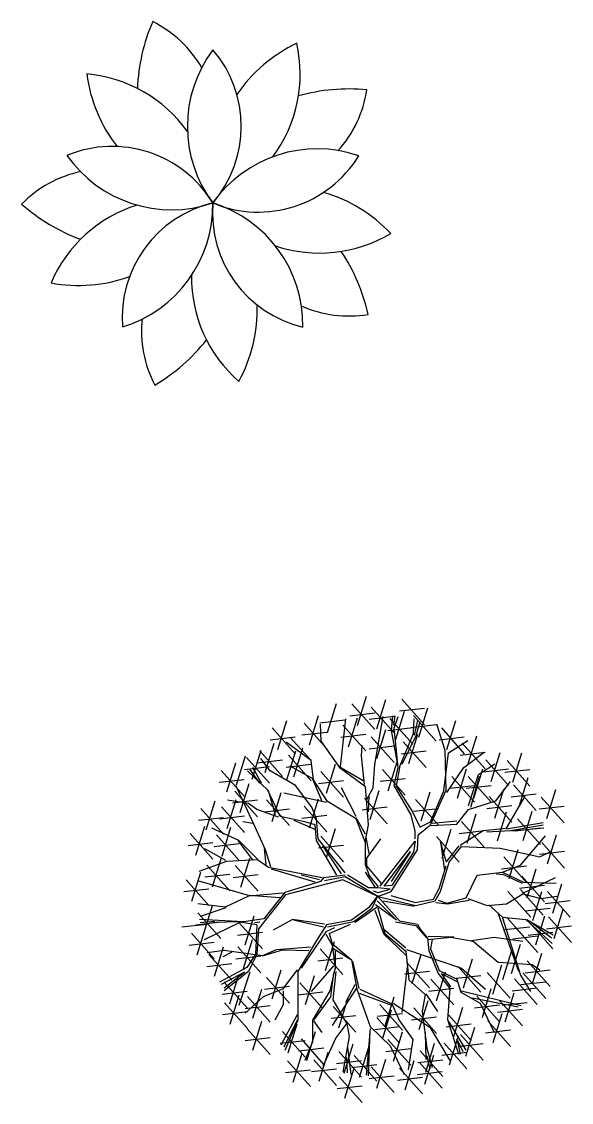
# Model space of a CAD drawing. Header units: metres. Extents: x -13 to 19722, y -15306 to 10704.
# Drawn here: x 19009.952 to 19011.475, y -14751.399 to -14748.403 of the extents above; entities that cross this region are included whole.
import ezdxf

# ---------------------------------------------------------------- set-up
doc = ezdxf.new("R2010")
doc.units = ezdxf.units.M
doc.header["$LTSCALE"] = 35
doc.header["$MEASUREMENT"] = 0
doc.layers.get('0').update_dxf_attribs({"linetype": 'CONTINUOUS'})

# ---------------------------------------------------------------- blocks, each defined once
blk = doc.blocks.new('ARPLS002')
at = {"linetype": 'ByBlock'}
for centre, radius, start, end in [((0.385, 0.1864), 0.518, 138.4994, 159.6403), ((-0.229, 0.2994), 0.3227, 11.7975, 45.5364), ((0.1881, 0.3718), 0.4167, 169.419, 199.782), ((-0.3722, 0.095), 0.3841, 17.4213, 66.8901), ((0.3353, 0.1142), 0.3542, 125.0649, 198.8047), ((-0.1698, 0.2789), 0.3265, 301.3335, 22.5361), ((0.4117, -0.064), 0.4167, 97.419, 127.782), ((-0.0247, 0.3834), 0.3841, 305.4213, 354.8901), ((-0.3177, -0.0753), 0.3265, 13.3335, 94.5361), ((-0.005, 0.3541), 0.3542, 197.0649, 270.8047), ((-0.3555, -0.1253), 0.3227, 83.7975, 117.5364), ((0.2963, -0.3085), 0.518, 66.4994, 87.6403), ((-0.0584, 0.4238), 0.518, 210.4994, 231.6403), ((0.2139, 0.3103), 0.3227, 299.7975, 333.5364), ((0.2122, -0.2836), 0.3542, 53.0649, 126.8047), ((-0.2053, -0.3247), 0.3841, 89.4213, 138.8901), ((-0.0266, -0.3254), 0.3265, 85.3335, 166.5361), ((-0.3383, 0.1047), 0.3542, 269.0649, 342.8047), ((-0.2041, -0.2894), 0.3542, 341.0649, 54.8047), ((0.2128, 0.2477), 0.3265, 229.3335, 310.5361), ((0.3013, -0.1258), 0.3265, 157.3335, 238.5361), ((-0.2954, 0.2938), 0.4167, 241.419, 271.782), ((0.0663, -0.4114), 0.4167, 25.419, 55.782), ((0.2453, -0.2956), 0.3841, 161.4213, 210.8901), ((0.357, 0.142), 0.3841, 233.4213, 282.8901), ((-0.2019, -0.3771), 0.518, 354.4994, 15.6403), ((0.0093, -0.3768), 0.3227, 155.7975, 189.5364), ((-0.3707, -0.1902), 0.4167, 313.419, 343.782), ((-0.4211, 0.0755), 0.518, 282.4994, 303.6403), ((0.3613, -0.1076), 0.3227, 227.7975, 261.5364)]:
    blk.add_arc(centre, radius, start, end, dxfattribs=at)
blk = doc.blocks.new('ARPLS027')
at = {"linetype": 'ByBlock'}
for p, q in [((-0.0928, 0.5485), (-0.0849, 0.4792)), ((0.0053, 0.5422), (0.0132, 0.473)), ((-0.1103, 0.5216), (-0.1814, 0.4583)), ((-0.1431, 0.5275), (-0.1351, 0.4583)), ((0.0381, 0.5362), (-0.0331, 0.473)), ((-0.0216, 0.5208), (0.059, 0.4959)), ((0.166, 0.5252), (0.0948, 0.4619)), ((0.1062, 0.5097), (0.1869, 0.4848)), ((0.1331, 0.5311), (0.1411, 0.4619)), ((-0.17, 0.5061), (-0.0894, 0.4812)), ((-0.0807, 0.3877), (-0.1282, 0.4864)), ((-0.054, 0.5034), (-0.1251, 0.4401)), ((-0.1137, 0.4879), (-0.0331, 0.463)), ((-0.0807, 0.4542), (-0.0873, 0.497)), ((-0.0868, 0.5093), (-0.0788, 0.4401)), ((-0.0807, 0.497), (-0.0767, 0.4564)), ((-0.0785, 0.3767), (-0.0723, 0.4992)), ((-0.0401, 0.4264), (-0.0635, 0.497)), ((-0.0379, 0.4283), (-0.0291, 0.5036)), ((-0.0057, 0.3639), (0.0352, 0.5036)), ((0.0456, 0.4844), (0.0535, 0.4152)), ((0.0889, 0.4242), (0.0608, 0.5014)), ((0.0911, 0.4264), (0.1233, 0.4842)), ((0.2357, 0.4959), (0.1645, 0.4327)), ((0.176, 0.4805), (0.2566, 0.4556)), ((0.2029, 0.5019), (0.2108, 0.4327)), ((-0.1694, 0.473), (-0.2406, 0.4098)), ((-0.2292, 0.4576), (-0.1485, 0.4327)), ((-0.2023, 0.479), (-0.1943, 0.4098)), ((-0.1582, 0.4305), (-0.1648, 0.478)), ((-0.0785, 0.3939), (-0.0807, 0.4542)), ((0.0784, 0.4785), (0.0073, 0.4152)), ((0.0187, 0.463), (0.0993, 0.4381)), ((0.1629, 0.4523), (0.0917, 0.3891)), ((0.13, 0.4583), (0.138, 0.3891)), ((0.1467, 0.3899), (0.1811, 0.4648)), ((-0.3029, 0.4298), (-0.3741, 0.3666)), ((-0.3358, 0.4358), (-0.3278, 0.3666)), ((-0.2461, 0.4307), (-0.3173, 0.3674)), ((-0.2789, 0.4366), (-0.271, 0.3674)), ((-0.2163, 0.3639), (-0.2697, 0.4305)), ((-0.2613, 0.4305), (-0.2182, 0.3749)), ((-0.2182, 0.3749), (-0.2525, 0.4392)), ((-0.2054, 0.3683), (-0.2463, 0.4436)), ((-0.1626, 0.4093), (-0.1754, 0.4349)), ((-0.1732, 0.3251), (-0.1582, 0.4305)), ((-0.0079, 0.3639), (-0.0379, 0.4283)), ((0.0933, 0.3383), (0.0889, 0.4242)), ((0.1031, 0.4369), (0.1838, 0.412)), ((0.2397, 0.4381), (0.1685, 0.3749)), ((0.18, 0.4227), (0.2606, 0.3978)), ((0.2069, 0.4441), (0.2148, 0.3749)), ((0.2498, 0.3639), (0.2586, 0.4221)), ((0.3412, 0.4388), (0.27, 0.3756)), ((0.2815, 0.4234), (0.3621, 0.3985)), ((0.3083, 0.4448), (0.3163, 0.3756)), ((-0.3627, 0.4144), (-0.282, 0.3895)), ((-0.2182, 0.3595), (-0.3106, 0.3899)), ((-0.3058, 0.4152), (-0.2252, 0.3903)), ((-0.1485, 0.3929), (-0.2197, 0.3296)), ((-0.1814, 0.3988), (-0.1734, 0.3296)), ((-0.1157, 0.3943), (-0.1077, 0.3251)), ((-0.0873, 0.3405), (-0.0785, 0.3939)), ((0.0772, 0.4), (0.0061, 0.3368)), ((0.0444, 0.406), (0.0524, 0.3368)), ((0.0933, 0.3511), (0.1467, 0.3921)), ((0.0952, 0.3383), (0.1467, 0.3899)), ((0.192, 0.3489), (0.2995, 0.3983)), ((0.284, 0.4018), (0.2128, 0.3385)), ((0.2512, 0.4078), (0.2591, 0.3385)), ((0.3009, 0.3965), (0.3815, 0.3716)), ((-0.375, 0.3669), (-0.4462, 0.3037)), ((-0.4079, 0.3729), (-0.3999, 0.3037)), ((-0.2861, 0.3666), (-0.3573, 0.3034)), ((-0.2869, 0.3233), (-0.3322, 0.3727)), ((-0.3189, 0.3726), (-0.311, 0.3034)), ((-0.1688, 0.3405), (-0.2163, 0.3639)), ((-0.2083, 0.3774), (-0.1276, 0.3525)), ((-0.1688, 0.3445), (-0.2054, 0.3683)), ((-0.0828, 0.3883), (-0.154, 0.3251)), ((-0.1426, 0.3729), (-0.0619, 0.348)), ((-0.0701, 0.3211), (-0.0785, 0.3767)), ((-0.012, 0.2758), (-0.0057, 0.3617)), ((0.0008, 0.2673), (-0.0079, 0.3639)), ((0.0175, 0.3846), (0.0981, 0.3597)), ((0.1942, 0.3511), (0.1983, 0.3789)), ((0.2243, 0.3863), (0.3049, 0.3615)), ((0.2326, 0.3405), (0.2498, 0.3639)), ((0.2864, 0.3101), (0.3401, 0.3661)), ((0.3766, 0.3689), (0.3054, 0.3057)), ((0.3437, 0.3749), (0.3517, 0.3057)), ((-0.4347, 0.3515), (-0.3541, 0.3266)), ((-0.3458, 0.3512), (-0.2652, 0.3263)), ((-0.1304, 0.3423), (-0.1688, 0.3445)), ((-0.0979, 0.3361), (-0.1688, 0.3405)), ((-0.0873, 0.3405), (-0.1304, 0.3423)), ((-0.0036, 0.2608), (-0.0979, 0.3361)), ((-0.0807, 0.3467), (-0.0785, 0.3317)), ((0.0718, 0.3079), (0.0933, 0.3383)), ((0.1211, 0.3167), (0.192, 0.3489)), ((0.2114, 0.2801), (0.2326, 0.3405)), ((0.3057, 0.3317), (0.3445, 0.3595)), ((0.3057, 0.3273), (0.3489, 0.3511)), ((0.3169, 0.3535), (0.3975, 0.3286)), ((0.3952, 0.3323), (0.3241, 0.2691)), ((0.3624, 0.3383), (0.3704, 0.2691)), ((-0.2327, 0.3132), (-0.3038, 0.2499)), ((-0.2657, 0.2695), (-0.2869, 0.3233)), ((-0.2655, 0.3191), (-0.2575, 0.2499)), ((-0.156, 0.2867), (-0.1732, 0.3251)), ((-0.1732, 0.3251), (-0.156, 0.2695)), ((0.003, 0.263), (-0.0701, 0.3211)), ((0.0436, 0.1598), (0.0718, 0.3079)), ((0.074, 0.3017), (0.1211, 0.3167)), ((0.0802, 0.3145), (0.1233, 0.3189)), ((0.2591, 0.3132), (0.1879, 0.2499)), ((0.2136, 0.2758), (0.2864, 0.3101)), ((0.2176, 0.2889), (0.2842, 0.3079)), ((0.2263, 0.3191), (0.2342, 0.2499)), ((0.2995, 0.233), (0.3401, 0.3039)), ((0.3355, 0.3169), (0.4162, 0.292)), ((0.3401, 0.3039), (0.3745, 0.3295)), ((0.4259, 0.3037), (0.4338, 0.2345)), ((-0.3366, 0.2286), (-0.4203, 0.2736)), ((-0.4153, 0.2753), (-0.4074, 0.2061)), ((-0.3085, 0.2673), (-0.3516, 0.2908)), ((-0.2924, 0.2977), (-0.2117, 0.2728)), ((-0.1494, 0.192), (-0.156, 0.2867)), ((-0.0723, 0.2414), (-0.1023, 0.2951)), ((0.0308, 0.1792), (0.0674, 0.2995)), ((0.1983, 0.207), (0.2136, 0.2758)), ((0.1994, 0.2977), (0.28, 0.2728)), ((0.4587, 0.2977), (0.3875, 0.2345)), ((0.399, 0.2823), (0.4796, 0.2574)), ((-0.4639, 0.255), (-0.5351, 0.1917)), ((-0.4968, 0.2609), (-0.4888, 0.1917)), ((-0.3825, 0.2693), (-0.4536, 0.2061)), ((-0.4422, 0.2539), (-0.3616, 0.229)), ((-0.3516, 0.2264), (-0.4353, 0.263)), ((-0.3516, 0.2286), (-0.4265, 0.2652)), ((-0.2697, 0.2673), (-0.3085, 0.2673)), ((-0.2119, 0.2286), (-0.2657, 0.2695)), ((-0.156, 0.2695), (-0.1582, 0.1964)), ((-0.0851, 0.1532), (-0.0723, 0.2414)), ((0.0374, 0.1017), (-0.0036, 0.2608)), ((0.033, 0.1642), (0.003, 0.263)), ((0.2523, 0.147), (0.2781, 0.2653)), ((0.383, 0.2531), (0.3118, 0.1899)), ((0.3146, 0.2577), (0.3952, 0.2328)), ((0.3168, 0.1836), (0.3533, 0.2481)), ((0.3501, 0.2591), (0.3581, 0.1899)), ((0.3683, 0.1901), (0.4198, 0.2588)), ((0.3683, 0.1901), (0.4307, 0.2459)), ((-0.5237, 0.2395), (-0.443, 0.2146)), ((-0.4036, 0.2177), (-0.4748, 0.1545)), ((-0.4365, 0.2237), (-0.4285, 0.1545)), ((-0.2163, 0.2264), (-0.3516, 0.2264)), ((-0.2481, 0.221), (-0.3193, 0.1578)), ((-0.2809, 0.227), (-0.273, 0.1578)), ((-0.1304, 0.1748), (-0.2163, 0.2264)), ((-0.1066, 0.1492), (-0.2075, 0.218)), ((-0.0939, 0.1554), (-0.0745, 0.2392)), ((0.0374, 0.1664), (0.0502, 0.218)), ((0.1771, 0.1792), (0.2026, 0.2374)), ((0.2088, 0.2156), (0.2168, 0.1463)), ((0.2392, 0.1876), (0.2995, 0.233)), ((0.3233, 0.2377), (0.4039, 0.2128)), ((0.4393, 0.2156), (0.4473, 0.1463)), ((-0.4611, 0.1827), (-0.5323, 0.1195)), ((-0.494, 0.1887), (-0.486, 0.1195)), ((-0.4633, 0.2023), (-0.3827, 0.1774)), ((-0.4115, 0.1858), (-0.4631, 0.207)), ((-0.3516, 0.1858), (-0.4115, 0.1858)), ((-0.3534, 0.1836), (-0.3856, 0.16)), ((-0.2697, 0.1382), (-0.3516, 0.1858)), ((-0.2868, 0.1363), (-0.3513, 0.1836)), ((-0.3078, 0.2056), (-0.2272, 0.1807)), ((-0.201, 0.1276), (-0.2719, 0.1898)), ((0.2417, 0.2096), (0.1705, 0.1463)), ((0.182, 0.1941), (0.2626, 0.1692)), ((0.1898, 0.1792), (0.1983, 0.207)), ((0.207, 0.1748), (0.2392, 0.1876)), ((0.2545, 0.1449), (0.3147, 0.1836)), ((0.2566, 0.16), (0.3168, 0.1857)), ((0.3147, 0.1836), (0.3683, 0.1901)), ((0.4722, 0.2096), (0.401, 0.1463)), ((0.4124, 0.1941), (0.4931, 0.1692)), ((-0.5208, 0.1673), (-0.4402, 0.1424)), ((-0.4007, 0.1213), (-0.4802, 0.1579)), ((-0.154, 0.1653), (-0.2252, 0.102)), ((-0.1869, 0.1712), (-0.1789, 0.102)), ((-0.0873, 0.147), (-0.1304, 0.1748)), ((0.0436, 0.1554), (0.033, 0.1642)), ((0.0458, 0.0955), (0.0352, 0.1532)), ((0.0502, 0.0955), (0.0436, 0.1554)), ((0.0502, 0.1189), (0.1467, 0.1748)), ((0.0546, 0.1061), (0.1317, 0.1576)), ((0.0568, 0.0955), (0.1511, 0.1704)), ((0.1591, 0.1633), (0.0879, 0.1)), ((0.1262, 0.1692), (0.1342, 0.1)), ((0.1467, 0.1748), (0.1898, 0.1792)), ((0.1511, 0.1704), (0.207, 0.1748)), ((0.3378, 0.1633), (0.2666, 0.1)), ((0.3049, 0.1692), (0.3129, 0.1)), ((0.3468, 0.1084), (0.4221, 0.1621)), ((0.4221, 0.1621), (0.4692, 0.1642)), ((0.4731, 0.1658), (0.481, 0.0966)), ((-0.3599, 0.0911), (-0.4007, 0.1213)), ((-0.3133, 0.1289), (-0.3845, 0.0657)), ((-0.2611, 0.0632), (-0.3664, 0.132)), ((-0.2954, 0.1298), (-0.362, 0.0911)), ((-0.3461, 0.1349), (-0.3382, 0.0657)), ((-0.216, 0.1213), (-0.2954, 0.1298)), ((-0.2203, 0.1277), (-0.2868, 0.1363)), ((-0.2054, 0.1232), (-0.2697, 0.1382)), ((-0.2137, 0.1498), (-0.1331, 0.1249)), ((-0.1602, 0.1234), (-0.2096, 0.1234)), ((-0.1432, 0.132), (-0.2054, 0.1232)), ((-0.1388, 0.132), (-0.1838, 0.0783)), ((-0.1516, 0.1298), (-0.1838, 0.0783)), ((-0.1132, 0.1492), (-0.1432, 0.132)), ((-0.111, 0.1404), (-0.1388, 0.132)), ((-0.111, 0.1404), (-0.0851, 0.0805)), ((-0.0957, 0.1254), (-0.1066, 0.1492)), ((-0.0785, 0.0717), (-0.0939, 0.1448)), ((-0.0745, 0.0783), (-0.0873, 0.147)), ((0.0993, 0.1478), (0.18, 0.1229)), ((0.2072, 0.0654), (0.2545, 0.1449)), ((0.278, 0.1478), (0.3587, 0.1229)), ((0.4462, 0.1444), (0.5268, 0.1195)), ((-0.5082, 0.1122), (-0.5794, 0.0489)), ((-0.5679, 0.0967), (-0.4873, 0.0718)), ((-0.541, 0.1181), (-0.5331, 0.0489)), ((-0.4382, 0.1135), (-0.5094, 0.0502)), ((-0.4979, 0.098), (-0.4173, 0.0731)), ((-0.4974, 0.089), (-0.4545, 0.0911)), ((-0.3965, 0.0848), (-0.4953, 0.102)), ((-0.4711, 0.1195), (-0.4631, 0.0502)), ((-0.362, 0.0911), (-0.3965, 0.0848)), ((-0.373, 0.1135), (-0.2924, 0.0886)), ((-0.3019, 0.0934), (-0.2525, 0.0676)), ((-0.0082, 0.0053), (0.0374, 0.1017)), ((-0.0082, 0.0053), (0.0458, 0.0955)), ((0.2136, 0.0654), (0.2932, 0.1062)), ((0.2953, 0.0396), (0.3468, 0.1084)), ((0.3124, 0.0461), (0.3511, 0.1127)), ((0.3511, 0.1084), (0.4843, 0.0934)), ((0.4662, 0.102), (0.395, 0.0388)), ((0.4333, 0.108), (0.4413, 0.0388)), ((-0.4497, 0.0711), (-0.5208, 0.0079)), ((-0.4265, 0.089), (-0.5017, 0.0804)), ((-0.4825, 0.0771), (-0.4746, 0.0079)), ((-0.2657, 0.0633), (-0.3688, 0.0267)), ((-0.1838, 0.0783), (-0.2657, 0.0633)), ((-0.2632, 0.0568), (-0.188, 0.074)), ((-0.0377, 0.0074), (-0.0807, 0.0676)), ((-0.0423, 0.0223), (-0.0785, 0.0717)), ((-0.0401, 0.0311), (-0.0745, 0.0783)), ((0.0158, 0.0311), (0.0502, 0.0889)), ((0.1406, 0.0396), (0.2072, 0.0654)), ((0.1642, 0.0396), (0.2094, 0.0654)), ((0.4064, 0.0866), (0.4871, 0.0617)), ((0.5255, 0.0771), (0.4544, 0.0138)), ((0.4658, 0.0616), (0.5465, 0.0367)), ((0.4927, 0.083), (0.5007, 0.0138)), ((-0.5094, 0.0557), (-0.4288, 0.0308)), ((-0.506, 0.031), (-0.3814, 0.0268)), ((-0.3749, 0.0268), (-0.5039, 0.0375)), ((-0.2761, 0.0568), (-0.3105, -0.0356)), ((-0.2654, 0.0547), (-0.3063, -0.0335)), ((-0.0057, 0.0051), (-0.0401, 0.0311)), ((0.0158, 0.0051), (0.0158, 0.0311)), ((0.016, 0.0117), (0.059, 0.0396)), ((0.0267, -0.0055), (0.0761, 0.0354)), ((0.0504, 0.0289), (0.0805, 0.0396)), ((0.0761, 0.0354), (0.0977, 0.0354)), ((0.0805, 0.0396), (0.1471, 0.0396)), ((0.0977, 0.0354), (0.1513, -0.0034)), ((0.1105, 0.0289), (0.1556, 0.0375)), ((0.1471, 0.0396), (0.19, 0.031)), ((0.19, 0.031), (0.2953, 0.0396)), ((0.2646, 0.0423), (0.1934, -0.021)), ((0.2266, 0.031), (0.2716, 0.0289)), ((0.2317, 0.0482), (0.2397, -0.021)), ((0.2609, 0.0354), (0.2932, 0.0182)), ((0.3017, 0.0417), (0.3813, 0.0504)), ((0.3813, 0.0504), (0.4112, 0.0482)), ((-0.4805, 0.0233), (-0.5517, -0.0399)), ((-0.5403, 0.0079), (-0.4596, -0.017)), ((-0.5134, 0.0293), (-0.5054, -0.0399)), ((-0.3688, 0.0267), (-0.4225, -0.0293)), ((-0.3441, 0.0079), (-0.4153, -0.0553)), ((-0.377, 0.0139), (-0.369, -0.0553)), ((-0.3407, 0.0059), (-0.3327, -0.0633)), ((-0.0463, 0.0138), (-0.1129, -0.0119)), ((-0.0398, 0.0052), (-0.1108, -0.0141)), ((-0.0082, 0.0053), (-0.0763, -0.0549)), ((-0.0742, -0.0463), (-0.0313, 0.0117)), ((-0.0206, 0.0074), (-0.0742, -0.0463)), ((-0.0057, 0.0051), (-0.0423, 0.0223)), ((-0.0082, 0.0053), (-0.0334, -0.1001)), ((-0.0082, 0.0053), (0.0052, -0.0315)), ((0.0074, 0.0179), (0.003, 0.0051)), ((0.003, 0.0051), (0.0114, -0.0293)), ((0.0114, -0.0293), (0.0158, 0.0051)), ((0.0181, 0.0031), (0.0504, 0.0289)), ((0.2049, 0.0268), (0.2855, 0.0019)), ((0.2932, 0.0182), (0.3576, 0.0138)), ((0.3576, 0.0138), (0.4908, -0.0098)), ((0.4338, 0.0233), (0.3626, -0.0399)), ((0.3741, 0.0079), (0.4547, -0.017)), ((0.401, 0.0293), (0.4089, -0.0399)), ((0.5164, 0.0233), (0.4453, -0.0399)), ((0.4567, 0.0079), (0.5374, -0.017)), ((0.4836, 0.0293), (0.4916, -0.0399)), ((-0.4225, -0.0293), (-0.5018, -0.068)), ((-0.405, -0.0229), (-0.4762, -0.0862)), ((-0.4379, -0.0169), (-0.4299, -0.0862)), ((-0.4039, -0.0075), (-0.3232, -0.0324)), ((-0.3078, -0.0001), (-0.379, -0.0633)), ((-0.3675, -0.0155), (-0.2869, -0.0404)), ((-0.1129, -0.0119), (-0.1709, -0.0721)), ((-0.1108, -0.0141), (-0.1602, -0.0721)), ((-0.1516, -0.0721), (-0.0999, -0.0119)), ((-0.0206, -0.0098), (-0.0355, -0.0957)), ((0.0202, -0.0015), (0.1449, -0.098)), ((0.0224, -0.0337), (0.0202, -0.0121)), ((0.0202, -0.0121), (0.1167, -0.0852)), ((0.3439, -0.0077), (0.2727, -0.0709)), ((0.2841, -0.0231), (0.3648, -0.048)), ((0.311, -0.0017), (0.319, -0.0709)), ((0.4848, -0.0283), (0.4136, -0.0915)), ((0.4519, -0.0223), (0.4599, -0.0915)), ((-0.4845, -0.0553), (-0.5557, -0.1186)), ((-0.5174, -0.0494), (-0.5094, -0.1186)), ((-0.4647, -0.0384), (-0.3841, -0.0632)), ((-0.3534, -0.0549), (-0.4051, -0.0915)), ((-0.304, -0.0377), (-0.3707, -0.1388)), ((-0.3063, -0.0335), (-0.3534, -0.0549)), ((-0.0785, -0.0442), (-0.0892, -0.1001)), ((-0.0763, -0.0549), (-0.0849, -0.1043)), ((-0.0055, -0.0312), (-0.0248, -0.098)), ((0.0052, -0.0315), (0.1211, -0.1046)), ((0.1145, -0.0936), (0.0224, -0.0337)), ((0.1167, -0.0852), (0.033, -0.0315)), ((0.2176, -0.0874), (0.2995, -0.0399)), ((0.2286, -0.0896), (0.2973, -0.0465)), ((0.2973, -0.0465), (0.3551, -0.0571)), ((0.2995, -0.0399), (0.3489, -0.0508)), ((0.3489, -0.0508), (0.4582, -0.0399)), ((0.3551, -0.0571), (0.4432, -0.0936)), ((0.452, -0.0315), (0.3617, -0.0487)), ((0.3875, -0.0593), (0.3955, -0.1285)), ((0.425, -0.0437), (0.5057, -0.0686)), ((0.4926, -0.0358), (0.452, -0.0315)), ((0.4582, -0.0399), (0.4907, -0.0508)), ((0.4926, -0.0421), (0.467, -0.038)), ((0.5062, -0.0551), (0.5141, -0.1244)), ((-0.5442, -0.0708), (-0.4636, -0.0957)), ((-0.4051, -0.0915), (-0.4888, -0.0785)), ((-0.3501, -0.0882), (-0.3422, -0.1574)), ((-0.2031, -0.0764), (-0.3299, -0.0614)), ((-0.2396, -0.0807), (-0.2804, -0.1259)), ((-0.1903, -0.0747), (-0.2615, -0.138)), ((-0.1602, -0.0721), (-0.2396, -0.0807)), ((-0.2232, -0.0688), (-0.2152, -0.138)), ((-0.1558, -0.0743), (-0.2075, -0.2268)), ((0.1727, -0.098), (0.2176, -0.0874)), ((0.1855, -0.1108), (0.2286, -0.0896)), ((0.4204, -0.0653), (0.3492, -0.1285)), ((0.437, -0.1002), (0.3573, -0.0615)), ((0.3607, -0.0807), (0.4413, -0.1056)), ((0.4604, -0.0873), (0.4684, -0.1565)), ((0.539, -0.0611), (0.4678, -0.1244)), ((-0.4691, -0.1099), (-0.5402, -0.1732)), ((-0.4362, -0.1119), (-0.5074, -0.1752)), ((-0.5019, -0.104), (-0.4939, -0.1732)), ((-0.4691, -0.106), (-0.4611, -0.1752)), ((-0.3277, -0.1173), (-0.4287, -0.1302)), ((-0.3173, -0.0942), (-0.3884, -0.1574)), ((-0.377, -0.1096), (-0.2964, -0.1345)), ((-0.2804, -0.1259), (-0.3277, -0.1173)), ((-0.2501, -0.0902), (-0.1694, -0.1151)), ((-0.0892, -0.1001), (-0.1236, -0.1302)), ((-0.0999, -0.1129), (-0.1236, -0.1323)), ((-0.0849, -0.1043), (-0.0999, -0.1129)), ((-0.0334, -0.1001), (-0.0206, -0.1537)), ((-0.0248, -0.098), (-0.0162, -0.1495)), ((0.1449, -0.098), (0.1145, -0.0936)), ((0.1211, -0.1046), (0.1621, -0.1068)), ((0.1511, -0.098), (0.1727, -0.098)), ((0.1621, -0.1068), (0.1898, -0.1412)), ((0.1833, -0.1108), (0.1983, -0.1412)), ((0.2606, -0.0996), (0.1894, -0.1629)), ((0.2009, -0.1151), (0.2815, -0.14)), ((0.2278, -0.0937), (0.2357, -0.1629)), ((0.4933, -0.0933), (0.4221, -0.1565)), ((0.4336, -0.1087), (0.5142, -0.1336)), ((0.4754, -0.1108), (0.437, -0.1002)), ((0.4798, -0.1046), (0.4392, -0.0958)), ((0.4432, -0.0936), (0.4841, -0.0958)), ((-0.5288, -0.1254), (-0.4482, -0.1503)), ((-0.4959, -0.1274), (-0.4153, -0.1523)), ((-0.4501, -0.1302), (-0.4867, -0.1388)), ((-0.4287, -0.1302), (-0.4823, -0.1451)), ((-0.3707, -0.1388), (-0.463, -0.1946)), ((-0.3856, -0.1259), (-0.4609, -0.128)), ((-0.2783, -0.128), (-0.3277, -0.1602)), ((-0.2379, -0.142), (-0.3091, -0.2053)), ((-0.2707, -0.1361), (-0.2628, -0.2053)), ((-0.1579, -0.1366), (-0.2224, -0.1623)), ((-0.1537, -0.1409), (-0.2138, -0.1646)), ((-0.1236, -0.1323), (-0.1579, -0.1366)), ((-0.1279, -0.1451), (-0.1537, -0.1409)), ((-0.1279, -0.1323), (-0.1215, -0.1968)), ((-0.1215, -0.2054), (-0.1194, -0.1344)), ((-0.0162, -0.1495), (0.0139, -0.1646)), ((0.1879, -0.143), (0.1921, -0.214)), ((0.1898, -0.1412), (0.2864, -0.184)), ((0.2008, -0.214), (0.1943, -0.1451)), ((0.1983, -0.1412), (0.2842, -0.1774)), ((-0.4153, -0.1783), (-0.4865, -0.2416)), ((-0.4482, -0.1723), (-0.4402, -0.2416)), ((-0.2976, -0.1575), (-0.217, -0.1824)), ((-0.2224, -0.1623), (-0.2632, -0.1946)), ((-0.259, -0.1968), (-0.2224, -0.1709)), ((-0.2224, -0.1709), (-0.2439, -0.214)), ((-0.2138, -0.1646), (-0.2374, -0.214)), ((-0.0248, -0.156), (-0.0291, -0.1882)), ((-0.0183, -0.1623), (-0.0269, -0.186)), ((-0.0206, -0.1537), (0.0053, -0.1688)), ((0.0053, -0.1688), (0.087, -0.1925)), ((0.0139, -0.1646), (0.0761, -0.1839)), ((0.1427, -0.1688), (0.0633, -0.1796)), ((0.1576, -0.1574), (0.0864, -0.2206)), ((0.0891, -0.1839), (0.1427, -0.1688)), ((0.0978, -0.1728), (0.1785, -0.1977)), ((0.2842, -0.1774), (0.3895, -0.1906)), ((0.4587, -0.1709), (0.3875, -0.2341)), ((0.396, -0.1818), (0.4692, -0.1584)), ((0.4259, -0.1649), (0.4338, -0.2341)), ((-0.4751, -0.1938), (-0.3944, -0.2187)), ((-0.3492, -0.1882), (-0.4459, -0.2182)), ((-0.435, -0.2398), (-0.3557, -0.1925)), ((-0.3367, -0.1903), (-0.4079, -0.2535)), ((-0.3964, -0.2057), (-0.3158, -0.2306)), ((-0.3695, -0.1843), (-0.3616, -0.2535)), ((-0.2632, -0.1946), (-0.3492, -0.1882)), ((-0.1215, -0.1968), (-0.1322, -0.2591)), ((-0.0291, -0.1882), (-0.0183, -0.2483)), ((-0.0269, -0.186), (-0.012, -0.2398)), ((0.087, -0.1839), (0.132, -0.2205)), ((0.087, -0.1925), (0.1299, -0.2268)), ((0.3243, -0.1997), (0.2531, -0.263)), ((0.2802, -0.186), (0.349, -0.2333)), ((0.2864, -0.184), (0.396, -0.1818)), ((0.2915, -0.1938), (0.2994, -0.263)), ((0.3895, -0.1906), (0.4238, -0.2443)), ((0.399, -0.1863), (0.4796, -0.2112)), ((-0.3915, -0.2237), (-0.4627, -0.2869)), ((-0.4512, -0.2391), (-0.3706, -0.264)), ((-0.4028, -0.214), (-0.4459, -0.2226)), ((-0.4394, -0.2312), (-0.4028, -0.214)), ((-0.4244, -0.2177), (-0.4164, -0.2869)), ((-0.2697, -0.2268), (-0.3105, -0.3924)), ((-0.274, -0.2247), (-0.304, -0.2785)), ((-0.2374, -0.214), (-0.274, -0.2247)), ((-0.2023, -0.2172), (-0.2735, -0.2804)), ((-0.2075, -0.2268), (-0.2654, -0.2934)), ((-0.262, -0.2326), (-0.1814, -0.2575)), ((-0.2351, -0.2112), (-0.2272, -0.2804)), ((0.1299, -0.2268), (0.1255, -0.3342)), ((0.1994, -0.2266), (0.1282, -0.2899)), ((0.1341, -0.2226), (0.1749, -0.2871)), ((0.1665, -0.2206), (0.1745, -0.2899)), ((0.1921, -0.214), (0.2329, -0.2462)), ((0.2646, -0.2152), (0.3452, -0.2401)), ((0.2915, -0.2396), (0.2994, -0.3088)), ((0.4164, -0.2286), (0.3452, -0.2919)), ((0.349, -0.2333), (0.392, -0.2892)), ((0.3836, -0.2226), (0.3915, -0.2919)), ((-0.2844, -0.2689), (-0.3556, -0.3322)), ((-0.3173, -0.263), (-0.3093, -0.3322)), ((-0.2891, -0.2569), (-0.3148, -0.3837)), ((-0.1322, -0.2591), (-0.1902, -0.3279)), ((-0.1301, -0.2548), (-0.1215, -0.3171)), ((-0.0141, -0.244), (-0.0334, -0.2978)), ((-0.012, -0.2398), (0.0504, -0.2699)), ((0.1397, -0.2421), (0.2203, -0.267)), ((0.2329, -0.2462), (0.2566, -0.3214)), ((0.2394, -0.2526), (0.3254, -0.2762)), ((0.2438, -0.2462), (0.3296, -0.2741)), ((0.3243, -0.2455), (0.2531, -0.3088)), ((0.2646, -0.261), (0.3452, -0.2859)), ((0.3567, -0.2441), (0.4373, -0.2689)), ((-0.3536, -0.2993), (-0.4248, -0.3626)), ((-0.3865, -0.2933), (-0.3785, -0.3626)), ((-0.304, -0.2785), (-0.3856, -0.3171)), ((-0.3441, -0.2844), (-0.2635, -0.3093)), ((-0.2192, -0.2978), (-0.2904, -0.3611)), ((-0.0334, -0.2978), (-0.0291, -0.3515)), ((0.0504, -0.2699), (0.059, -0.3407)), ((0.1707, -0.2957), (0.1749, -0.3623)), ((0.1749, -0.2871), (0.1814, -0.3515)), ((0.2357, -0.2973), (0.2437, -0.3665)), ((0.3701, -0.2938), (0.2989, -0.3571)), ((0.3296, -0.2741), (0.3597, -0.3193)), ((0.3373, -0.2879), (0.3452, -0.3571)), ((-0.4133, -0.3148), (-0.3327, -0.3397)), ((-0.3292, -0.3262), (-0.3213, -0.3954)), ((-0.2789, -0.3133), (-0.1983, -0.3382)), ((-0.216, -0.3859), (-0.0549, -0.3279)), ((-0.1902, -0.3279), (-0.1966, -0.4224)), ((-0.1215, -0.3171), (-0.1322, -0.3966)), ((-0.0313, -0.302), (-0.0656, -0.3407)), ((0.0547, -0.3235), (0.0525, -0.3428)), ((0.1456, -0.3267), (0.2263, -0.3516)), ((0.2686, -0.3033), (0.1974, -0.3665)), ((0.2088, -0.3187), (0.2895, -0.3436)), ((0.2566, -0.3214), (0.3103, -0.3623)), ((0.3104, -0.3093), (0.391, -0.3342)), ((-0.2964, -0.3322), (-0.3675, -0.3954)), ((-0.3561, -0.3476), (-0.2755, -0.3725)), ((-0.3101, -0.339), (-0.3021, -0.4082)), ((-0.2386, -0.3416), (-0.158, -0.3665)), ((-0.0677, -0.3407), (-0.2267, -0.3901)), ((-0.0674, -0.3531), (-0.1386, -0.4163)), ((-0.1003, -0.3471), (-0.0923, -0.4163)), ((-0.0656, -0.3407), (-0.0721, -0.4052)), ((0.0053, -0.3551), (-0.0659, -0.4183)), ((-0.0291, -0.3515), (-0.0011, -0.3966)), ((0.0525, -0.3428), (0.0289, -0.3945)), ((0.1013, -0.3436), (0.0302, -0.4069)), ((0.059, -0.3407), (0.0311, -0.3987)), ((0.0416, -0.3591), (0.1222, -0.384)), ((0.059, -0.3407), (0.0784, -0.3901)), ((0.0685, -0.3377), (0.0764, -0.4069)), ((0.1255, -0.3342), (0.1019, -0.4439)), ((0.1793, -0.3515), (0.1965, -0.4525)), ((0.1814, -0.3515), (0.2695, -0.4031)), ((0.3686, -0.3531), (0.2974, -0.4163)), ((0.3358, -0.3471), (0.3437, -0.4163)), ((-0.2369, -0.3734), (-0.3081, -0.4366)), ((-0.2698, -0.3674), (-0.2618, -0.4366)), ((-0.2217, -0.3651), (-0.1411, -0.3899)), ((-0.0928, -0.3745), (-0.164, -0.4378)), ((-0.1256, -0.3685), (-0.1177, -0.4378)), ((0.0147, -0.3875), (0.0227, -0.4567)), ((0.2069, -0.382), (0.1357, -0.4452)), ((0.1814, -0.4546), (0.1728, -0.3665)), ((0.174, -0.376), (0.182, -0.4452)), ((0.1749, -0.3623), (0.19, -0.4525)), ((0.3009, -0.3705), (0.2298, -0.4338)), ((0.2412, -0.386), (0.3218, -0.4109)), ((0.2681, -0.3646), (0.276, -0.4338)), ((0.3089, -0.3685), (0.3895, -0.3934)), ((-0.22, -0.3968), (-0.2912, -0.46)), ((-0.2267, -0.3901), (-0.2718, -0.4181)), ((-0.1869, -0.4089), (-0.258, -0.4721)), ((-0.2529, -0.3908), (-0.2449, -0.46)), ((-0.2197, -0.4029), (-0.2117, -0.4721)), ((-0.0828, -0.4168), (-0.154, -0.4801)), ((-0.0721, -0.4052), (-0.1386, -0.4783)), ((-0.1157, -0.4109), (-0.1077, -0.4801)), ((-0.0721, -0.4073), (-0.115, -0.4804)), ((0.0112, -0.3899), (-0.0599, -0.4532)), ((-0.0485, -0.4029), (-0.0405, -0.4721)), ((0.0476, -0.3934), (-0.0236, -0.4567)), ((-0.0011, -0.3966), (-0.0141, -0.446)), ((-0.0122, -0.4089), (0.0685, -0.4338)), ((0.001, -0.3966), (0.0439, -0.4869)), ((0.0311, -0.3987), (0.0289, -0.489)), ((0.0784, -0.3901), (0.16, -0.459)), ((0.1471, -0.3974), (0.2278, -0.4223)), ((-0.2466, -0.4243), (-0.166, -0.4492)), ((-0.1966, -0.4224), (-0.2117, -0.4439)), ((-0.1426, -0.4323), (-0.0619, -0.4572)), ((-0.1236, -0.4762), (-0.0828, -0.4224)), ((-0.0754, -0.4243), (0.0053, -0.4492)), ((-0.0141, -0.446), (-0.0076, -0.4912)), ((0.1416, -0.4492), (0.0705, -0.5124)), ((0.1019, -0.4439), (0.117, -0.4762)), ((0.1088, -0.4432), (0.1168, -0.5124)), ((0.2671, -0.4477), (0.1959, -0.5109)), ((0.2342, -0.4417), (0.2422, -0.5109)), ((-0.0648, -0.4678), (-0.136, -0.5311)), ((-0.0977, -0.4618), (-0.0897, -0.5311)), ((0.0053, -0.4646), (-0.0659, -0.5279)), ((-0.0276, -0.4587), (-0.0196, -0.5279)), ((0.0819, -0.4646), (0.1626, -0.4895)), ((0.2074, -0.4631), (0.288, -0.488)), ((-0.1246, -0.4832), (-0.0439, -0.5081)), ((-0.0545, -0.4801), (0.0262, -0.505))]:
    blk.add_line(p, q, dxfattribs=at)

msp = doc.modelspace()

# ---------------------------------------------------------------- block references
at = {"rotation": 90}
for name, p in [('ARPLS002', (19010.48126, -14748.90566)), ('ARPLS027', (19010.94359, -14750.82005))]:
    msp.add_blockref(name, p, dxfattribs=at)

doc.saveas('drawing.dxf')
